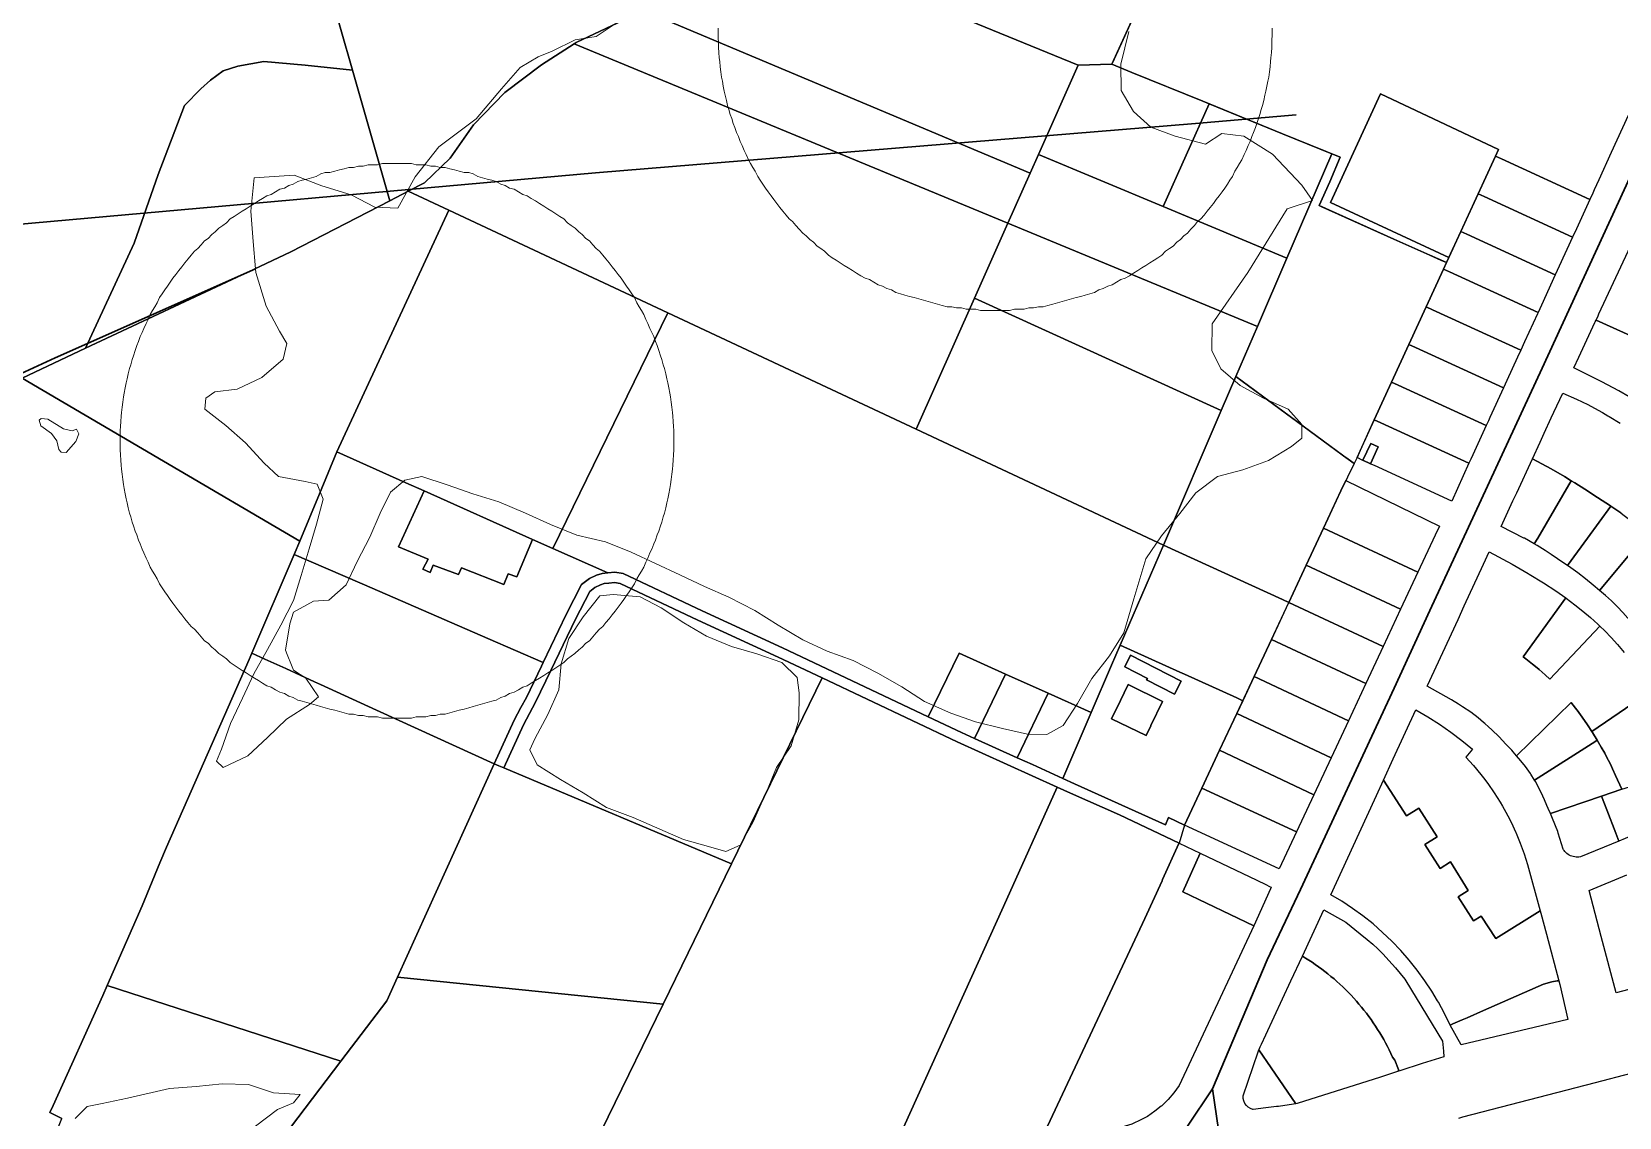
# Model space of a CAD drawing. Header units: metres. Extents: x 3 to 1027712, y 40 to 4430649.
# Drawn here: x 509908 to 510524, y 4410000 to 4410421 of the extents above; entities that cross this region are included whole.
import ezdxf

# ---------------------------------------------------------------- set-up
doc = ezdxf.new("R2010")
doc.units = ezdxf.units.M
doc.header["$MEASUREMENT"] = 0
doc.layers.add('A.ES.SDGC.CP.07003.cadastralparcel — CadastralParcel', color=1, linetype='Continuous')
for name, color, linetype, lineweight in [('Carreteras_5_km', 2, 'Continuous', 30), ('Lineas_electricas_5_km', 1, 'Continuous', 30), ('Rios_5_km', 4, 'Continuous', 30)]:
    doc.layers.add(name, color=color, linetype=linetype, lineweight=lineweight)
doc.layers.add('Habitats_5_km', color=7, linetype='Continuous', lineweight=9, true_color=0xbefad2)
doc.layers.add('Lagunas_5_km', color=7, linetype='Continuous', lineweight=9, true_color=0xbff2e1)

msp = doc.modelspace()

# ---------------------------------------------------------------- linework, layer by layer
at = {"layer": 'A.ES.SDGC.CP.07003.cadastralparcel — CadastralParcel', "color": 7, "linetype": 'Continuous', "flags": 128}
for points in [[(510527.03, 4410388.5), (510520.45, 4410374.13), (510515.58, 4410363.5), (510513.83, 4410359.67), (510513.24, 4410358.39), (510512.13, 4410355.97), (510477.91, 4410371.63), (510475.49, 4410372.74), (510476.7, 4410375.35), (510430.9, 4410396.91), (510411.53, 4410354.8), (510457.42, 4410333.39), (510457.42, 4410333.39), (510456.52, 4410331.44), (510450.1, 4410334.32), (510436.14, 4410340.57), (510407.2, 4410353.54), (510411.22, 4410362.79), (510415.34, 4410372.28), (510392.98, 4410381.39), (510361.98, 4410394.01), (510334.52, 4410405.19), (510326.74, 4410408.37), (510419.32, 4410610.59)], [(509875.85, 4410484.11), (509911.13, 4410498.79), (509931.6, 4410506.44), (509954.49, 4410516.39), (509996.09, 4410532.53), (510000.89, 4410534.64), (510000.89, 4410534.64), (510004.99, 4410509.43), (510007.22, 4410500.63), (510022.88, 4410438.8), (510023.14, 4410437.77), (510032.21, 4410406.04), (510013.89, 4410408.01), (509997.77, 4410409.46), (509987.7, 4410407.61), (509982.07, 4410405.81), (509977.17, 4410402.22), (509973.41, 4410398.86), (509967.06, 4410392.37), (509956.88, 4410365.62), (509947.46, 4410338.99), (509928.66, 4410298.22), (509904.12, 4410286.68)], [(510135.1, 4410424.36), (510118.9, 4410416.8), (510118.13, 4410416.3), (510105.51, 4410408.17), (510091.25, 4410397.38), (510079.16, 4410384.86), (510070.09, 4410371.91), (510060.15, 4410362.41), (510053.78, 4410359.12), (510046.67, 4410355.45), (510032.21, 4410406.04), (510023.14, 4410437.77)], [(510537.21, 4410298.91), (510514.54, 4410309.12), (510514.69, 4410309.45), (510514.69, 4410309.45), (510515.34, 4410310.84), (510515.66, 4410311.53), (510529.83, 4410342.02)], [(509904.12, 4410286.68), (509958.88, 4410254.52), (510011.78, 4410223.46), (510009.59, 4410218.33), (509993.21, 4410180.05), (509992.17, 4410177.62), (509960.04, 4410104.8), (509957.52, 4410098.72), (509950.61, 4410082.04), (509937.07, 4410051.17), (509935.37, 4410047.29), (509916.08, 4410004.7), (509914.84, 4410001.94), (509919.47, 4409999.63)], [(510524.11, 4410234.42), (510520.26, 4410237.04), (510520.11, 4410237.14), (510515.1, 4410240.41), (510510.17, 4410243.57), (510506.25, 4410246.06), (510504.91, 4410246.89), (510502.34, 4410248.49), (510497.13, 4410251.55), (510489.89, 4410255.43), (510492.84, 4410261.83), (510494.45, 4410265.31), (510497.18, 4410271.21), (510498.21, 4410273.44), (510498.21, 4410273.44), (510501.65, 4410280.89), (510507.01, 4410278.49), (510511.33, 4410276.38), (510515.42, 4410274.2), (510516.98, 4410273.3), (510519.17, 4410272.04), (510519.57, 4410271.81), (510523.87, 4410269.17)], [(510536.52, 4410165.75), (510512.86, 4410149.64), (510511.18, 4410152.24), (510509.22, 4410155.16), (510507.2, 4410157.92), (510507.11, 4410158.04), (510505.1, 4410160.55), (510504.84, 4410160.86), (510483.71, 4410140.26), (510482.42, 4410141.71), (510481.82, 4410142.39), (510479.6, 4410144.8), (510476.93, 4410147.54), (510474.12, 4410150.27), (510472.83, 4410151.44), (510471.44, 4410152.7), (510470.86, 4410153.18), (510468.77, 4410154.92), (510465.92, 4410157.08), (510462.77, 4410159.27), (510461.21, 4410160.23), (510458.46, 4410161.94), (510449.09, 4410167.16), (510449.22, 4410167.44), (510461.02, 4410193.09), (510461.02, 4410193.09), (510463.43, 4410198.32), (510470.86, 4410214.49), (510473.06, 4410219.27), (510481.96, 4410214.55), (510488.24, 4410210.85), (510488.58, 4410210.65), (510494.17, 4410207.23), (510498.96, 4410204.17), (510502.76, 4410201.53), (510486.28, 4410178.61), (510487.27, 4410177.88), (510489.92, 4410175.78), (510491.66, 4410174.32), (510492.45, 4410173.66), (510494.84, 4410171.59), (510496.65, 4410169.94), (510515.97, 4410190.55), (510517.96, 4410188.63), (510520.43, 4410186.09), (510522.89, 4410183.39), (510525.5, 4410180.33)], [(510524.55, 4410127.23), (510522.12, 4410132.62), (510520.96, 4410135.15), (510520.51, 4410136.12), (510519.48, 4410138.23), (510519.27, 4410138.58), (510519.14, 4410138.79), (510517.91, 4410141.21), (510516.53, 4410143.63), (510514.95, 4410146.27), (510513.13, 4410149.21), (510512.86, 4410149.64), (510536.52, 4410165.75)], [(510550.25, 4410055.71), (510522.31, 4410048.32), (510516.54, 4410070.11), (510511.82, 4410087.96), (510526.48, 4410094.07)], [(510461.26, 4409999.79), (510462.93, 4410000.23), (510514.3, 4410013.57), (510541.94, 4410020.76)]]:
    msp.add_lwpolyline(points, dxfattribs=at)
for points in [[(510333.77, 4410425.99), (510334.63, 4410425.6), (510327.65, 4410410.36), (510326.74, 4410408.37), (510313.73, 4410407.94), (510196.22, 4410456.11), (510196.03, 4410457.78), (510188.38, 4410467.43), (510182.72, 4410474.41), (510182.72, 4410481.06), (510184.18, 4410484.79), (510333.77, 4410425.99)], [(510295.11, 4410366.13), (510145.64, 4410428.88), (510160.51, 4410435.24), (510179.18, 4410443.4), (510191.04, 4410448.81), (510194.04, 4410450.8), (510196.03, 4410452.8), (510196.37, 4410454.79), (510196.22, 4410456.11), (510313.73, 4410407.94), (510298.33, 4410373.36), (510295.11, 4410366.13)], [(510286.45, 4410346.68), (510118.13, 4410416.3), (510118.9, 4410416.8), (510135.1, 4410424.36), (510145.64, 4410428.88), (510295.11, 4410366.13), (510286.45, 4410346.68)], [(510069.52, 4410351.75), (510053.78, 4410359.12), (510060.15, 4410362.41), (510070.09, 4410371.91), (510079.16, 4410384.86), (510091.25, 4410397.38), (510105.51, 4410408.17), (510118.13, 4410416.3), (510286.45, 4410346.68), (510273.51, 4410317.63), (510250.89, 4410266.83), (510154.55, 4410311.94), (510069.52, 4410351.75)], [(509928.66, 4410298.22), (509947.46, 4410338.99), (509956.88, 4410365.62), (509967.06, 4410392.37), (509973.41, 4410398.86), (509977.17, 4410402.22), (509982.07, 4410405.81), (509987.7, 4410407.61), (509997.77, 4410409.46), (510013.89, 4410408.01), (510032.21, 4410406.04), (510046.67, 4410355.45), (510008.3, 4410335.64), (509991.58, 4410327.79), (509928.66, 4410298.22)], [(510326.74, 4410408.37), (510334.52, 4410405.19), (510361.98, 4410394.01), (510364.46, 4410393), (510346.58, 4410353.22), (510298.33, 4410373.36), (510313.73, 4410407.94), (510326.74, 4410408.37)], [(510394.61, 4410333.18), (510346.58, 4410353.22), (510364.46, 4410393), (510392.98, 4410381.39), (510412.02, 4410373.63), (510394.61, 4410333.18)], [(510457.42, 4410333.39), (510411.53, 4410354.8), (510430.9, 4410396.91), (510476.7, 4410375.35), (510475.49, 4410372.74), (510457.42, 4410333.39)], [(510383.19, 4410306.65), (510286.45, 4410346.68), (510295.11, 4410366.13), (510298.33, 4410373.36), (510346.58, 4410353.22), (510394.61, 4410333.18), (510383.19, 4410306.65)], [(510454.31, 4410332.44), (510456.52, 4410331.44), (510455.36, 4410328.92), (510448.65, 4410314.3), (510441.92, 4410299.68), (510435.22, 4410285.08), (510428.52, 4410270.48), (510423.07, 4410258.58), (510421.83, 4410255.9), (510420.68, 4410253.53), (510418.34, 4410255.25), (510416.76, 4410256.41), (510374.83, 4410287.25), (510383.19, 4410306.65), (510394.61, 4410333.18), (510412.02, 4410373.63), (510415.34, 4410372.28), (510411.22, 4410362.79), (510407.2, 4410353.54), (510408.17, 4410353.11), (510436.14, 4410340.57), (510450.1, 4410334.32), (510454.31, 4410332.44)], [(510512.13, 4410355.97), (510506.91, 4410344.56), (510505.44, 4410341.35), (510471.18, 4410357.03), (510468.78, 4410358.13), (510475.49, 4410372.74), (510477.91, 4410371.63), (510512.13, 4410355.97)], [(509958.88, 4410254.52), (509904.12, 4410286.68), (509928.66, 4410298.22), (509991.58, 4410327.79), (510008.3, 4410335.64), (510046.67, 4410355.45), (510053.78, 4410359.12), (510069.52, 4410351.75), (510026.11, 4410258.05), (510019.37, 4410241.79), (510011.78, 4410223.46), (509958.88, 4410254.52)], [(510505.44, 4410341.35), (510500.25, 4410330.02), (510498.74, 4410326.73), (510464.44, 4410342.44), (510462.07, 4410343.53), (510468.78, 4410358.13), (510471.18, 4410357.03), (510505.44, 4410341.35)], [(510052.87, 4410246.1), (510026.11, 4410258.05), (510069.52, 4410351.75), (510154.55, 4410311.94), (510109.92, 4410220.63), (510102.08, 4410224.13), (510060.02, 4410242.91), (510052.87, 4410246.1)], [(510369.19, 4410274.14), (510273.51, 4410317.63), (510286.45, 4410346.68), (510383.19, 4410306.65), (510374.83, 4410287.25), (510369.19, 4410274.14)], [(510498.74, 4410326.73), (510493.34, 4410314.93), (510492.04, 4410312.11), (510457.73, 4410327.84), (510455.36, 4410328.92), (510456.52, 4410331.44), (510462.07, 4410343.53), (510464.44, 4410342.44), (510498.74, 4410326.73)], [(510492.04, 4410312.11), (510491.78, 4410311.53), (510486.82, 4410300.69), (510485.35, 4410297.49), (510451.09, 4410313.18), (510448.65, 4410314.3), (510455.36, 4410328.92), (510457.73, 4410327.84), (510492.04, 4410312.11)], [(510346.71, 4410221.95), (510250.89, 4410266.83), (510273.51, 4410317.63), (510369.19, 4410274.14), (510346.71, 4410221.95)], [(510485.35, 4410297.49), (510484.09, 4410294.73), (510480, 4410285.8), (510478.66, 4410282.87), (510444.45, 4410298.52), (510441.92, 4410299.68), (510448.65, 4410314.3), (510451.09, 4410313.18), (510485.35, 4410297.49)], [(510131.23, 4410211.12), (510109.92, 4410220.63), (510154.55, 4410311.94), (510250.89, 4410266.83), (510346.71, 4410221.95), (510330, 4410183.15), (510326.65, 4410175.37), (510318.76, 4410157.02), (510301.98, 4410164.53), (510285.45, 4410171.93), (510267.47, 4410179.97), (510255.51, 4410155.39), (510199.02, 4410182.14), (510167.85, 4410196.45), (510137.21, 4410210.94), (510133.95, 4410211.48), (510131.23, 4410211.12)], [(510537.21, 4410298.91), (510536.77, 4410298.04), (510535.1, 4410294.73), (510529.83, 4410284.28), (510527.43, 4410279.45), (510523.32, 4410281.75), (510516.78, 4410285.26), (510505.96, 4410290.65), (510507.86, 4410294.73), (510514.13, 4410308.24), (510514.26, 4410308.52), (510514.54, 4410309.12), (510537.21, 4410298.91)], [(510478.66, 4410282.87), (510473.38, 4410271.34), (510472.81, 4410270.11), (510471.96, 4410268.25), (510437.83, 4410283.88), (510435.22, 4410285.08), (510441.92, 4410299.68), (510444.45, 4410298.52), (510478.66, 4410282.87)], [(510418.34, 4410255.25), (510420.68, 4410253.53), (510415.52, 4410242.9), (510414.53, 4410240.8), (510408.79, 4410228.52), (510402.1, 4410214.18), (510395.32, 4410199.69), (510392.95, 4410200.78), (510346.71, 4410221.95), (510369.19, 4410274.14), (510374.83, 4410287.25), (510418.05, 4410255.46), (510418.34, 4410255.25)], [(510471.96, 4410268.25), (510466.77, 4410256.92), (510466.01, 4410255.25), (510465.76, 4410254.71), (510465.26, 4410253.63), (510431.12, 4410269.29), (510428.52, 4410270.48), (510435.22, 4410285.08), (510437.83, 4410283.88), (510471.96, 4410268.25)], [(510465.26, 4410253.63), (510458.54, 4410238.98), (510428.56, 4410252.72), (510427.61, 4410253.15), (510427.12, 4410253.38), (510424.09, 4410254.77), (510421.83, 4410255.9), (510428.52, 4410270.48), (510431.12, 4410269.29), (510465.26, 4410253.63)], [(510035.05, 4410207.26), (510009.59, 4410218.33), (510011.78, 4410223.46), (510019.37, 4410241.79), (510026.11, 4410258.05), (510052.87, 4410246.1), (510060.02, 4410242.91), (510050.11, 4410221.3), (510061.57, 4410216.47), (510059.42, 4410212.54), (510062.28, 4410211.28), (510063.54, 4410214.15), (510073.38, 4410210.57), (510074.45, 4410213.07), (510090.92, 4410206.63), (510092.53, 4410210.75), (510095.93, 4410209.67), (510102.08, 4410224.13), (510109.92, 4410220.63), (510131.23, 4410211.12), (510129.05, 4410210.94), (510126.88, 4410210.22), (510124.16, 4410208.95), (510121.08, 4410206.59), (510115.08, 4410194.95), (510106.12, 4410176.36), (510084.66, 4410185.7), (510036.88, 4410206.47), (510035.05, 4410207.26)], [(510427.06, 4410253.49), (510430.07, 4410260.04), (510427.24, 4410261.34), (510424.1, 4410254.85), (510427.06, 4410253.49)], [(510427.06, 4410253.49), (510424.1, 4410254.85), (510427.24, 4410261.34), (510430.07, 4410260.04), (510427.06, 4410253.49)], [(510489.89, 4410255.43), (510497.13, 4410251.55), (510502.34, 4410248.49), (510504.91, 4410246.89), (510491.9, 4410224.67), (510490.57, 4410222.38), (510486.75, 4410224.55), (510486.53, 4410224.67), (510477.72, 4410229.1), (510482.31, 4410239.02), (510483.76, 4410242.17), (510489.89, 4410255.43)], [(510415.52, 4410242.9), (510417.52, 4410247.02), (510453.78, 4410229.26), (510452.15, 4410225.77), (510445.43, 4410211.41), (510408.79, 4410228.52), (510415.52, 4410242.9)], [(510504.91, 4410246.89), (510506.25, 4410246.06), (510510.17, 4410243.57), (510515.1, 4410240.41), (510520.11, 4410237.14), (510520.26, 4410237.04), (510511.26, 4410224.67), (510503.5, 4410213.99), (510502.11, 4410214.95), (510499.58, 4410216.62), (510497.17, 4410218.22), (510494.81, 4410219.79), (510491.73, 4410221.73), (510490.57, 4410222.38), (510491.9, 4410224.67), (510504.91, 4410246.89)], [(510102.08, 4410224.13), (510095.93, 4410209.67), (510092.53, 4410210.75), (510090.92, 4410206.63), (510074.45, 4410213.07), (510073.38, 4410210.57), (510063.54, 4410214.15), (510062.28, 4410211.28), (510059.42, 4410212.54), (510061.57, 4410216.47), (510050.11, 4410221.3), (510060.02, 4410242.91), (510102.08, 4410224.13)], [(510520.26, 4410237.04), (510524.11, 4410234.42), (510524.97, 4410233.79), (510527.06, 4410232.25), (510527.22, 4410232.13), (510528.81, 4410230.88), (510529.83, 4410230.09), (510532.25, 4410228.11), (510534.25, 4410226.42), (510532.8, 4410224.67), (510515.93, 4410204.35), (510513.4, 4410206.43), (510510.48, 4410208.78), (510507.48, 4410211.13), (510504.71, 4410213.15), (510503.5, 4410213.99), (510511.26, 4410224.67), (510520.26, 4410237.04)], [(510438.72, 4410197.04), (510402.1, 4410214.18), (510408.79, 4410228.52), (510445.43, 4410211.41), (510438.72, 4410197.04)], [(510547.27, 4410214.17), (510547.51, 4410213.93), (510548.29, 4410213.15), (510528.05, 4410192.31), (510527.21, 4410193.27), (510526.91, 4410193.6), (510524.96, 4410195.76), (510522.83, 4410198.02), (510520.56, 4410200.26), (510518.24, 4410202.37), (510515.93, 4410204.35), (510532.8, 4410224.67), (510534.25, 4410226.42), (510534.71, 4410226.04), (510536.27, 4410224.67), (510537.29, 4410223.77), (510539.98, 4410221.27), (510542.67, 4410218.69), (510545.2, 4410216.21), (510547.27, 4410214.17)], [(510392.95, 4410200.78), (510395.32, 4410199.69), (510395.12, 4410199.28), (510388.6, 4410185.31), (510381.89, 4410170.96), (510377.51, 4410161.59), (510375.18, 4410162.64), (510354.94, 4410171.83), (510353.13, 4410172.65), (510330, 4410183.15), (510346.71, 4410221.95), (510392.95, 4410200.78)], [(510036.88, 4410206.47), (510084.66, 4410185.7), (510106.12, 4410176.36), (510105.48, 4410175.03), (510099.67, 4410162.89), (510097.51, 4410158.89), (510094.89, 4410154.04), (510087.16, 4410137.06), (510041.54, 4410157.93), (510019.74, 4410167.91), (510017.49, 4410168.94), (510006.34, 4410174.04), (509998.26, 4410177.73), (509993.21, 4410180.05), (510009.59, 4410218.33), (510035.05, 4410207.26), (510036.88, 4410206.47)], [(510431.96, 4410182.58), (510395.32, 4410199.69), (510402.1, 4410214.18), (510438.72, 4410197.04), (510431.96, 4410182.58)], [(510347.57, 4410113.47), (510348.75, 4410116.24), (510354.96, 4410113.31), (510352.83, 4410106.37), (510329.74, 4410117.37), (510310.64, 4410125.71), (510305.56, 4410128.02), (510266.74, 4410145.65), (510214.41, 4410170.43), (510197.33, 4410178.52), (510166.16, 4410192.82), (510136, 4410207.09), (510133.88, 4410207.44), (510131.66, 4410207.14), (510129.86, 4410206.99), (510128.36, 4410206.49), (510126.24, 4410205.51), (510124.22, 4410203.96), (510118.66, 4410193.17), (510109.08, 4410173.3), (510103.24, 4410161.08), (510098.47, 4410152.26), (510090.85, 4410135.5), (510089.01, 4410136.28), (510087.16, 4410137.06), (510094.89, 4410154.04), (510097.51, 4410158.89), (510099.67, 4410162.89), (510105.48, 4410175.03), (510106.12, 4410176.36), (510115.08, 4410194.95), (510121.08, 4410206.59), (510124.16, 4410208.95), (510126.88, 4410210.22), (510129.05, 4410210.94), (510131.23, 4410211.12), (510133.95, 4410211.48), (510137.21, 4410210.94), (510167.85, 4410196.45), (510199.02, 4410182.14), (510255.51, 4410155.39), (510268.42, 4410149.28), (510273.48, 4410146.98), (510290.04, 4410139.45), (510295.9, 4410136.79), (510304.32, 4410132.97), (510307.73, 4410131.42), (510312.29, 4410129.35), (510347.57, 4410113.47)], [(510179.21, 4410098.31), (510090.85, 4410135.5), (510098.47, 4410152.26), (510103.24, 4410161.08), (510109.08, 4410173.3), (510118.66, 4410193.17), (510124.22, 4410203.96), (510126.24, 4410205.51), (510128.36, 4410206.49), (510129.86, 4410206.99), (510131.66, 4410207.14), (510133.88, 4410207.44), (510136, 4410207.09), (510166.16, 4410192.82), (510197.33, 4410178.52), (510214.41, 4410170.43), (510179.21, 4410098.31)], [(510502.76, 4410201.53), (510502.94, 4410201.4), (510506.36, 4410198.82), (510509.48, 4410196.33), (510512.43, 4410193.81), (510515.28, 4410191.22), (510515.97, 4410190.55), (510496.65, 4410169.94), (510494.84, 4410171.59), (510492.45, 4410173.66), (510491.66, 4410174.32), (510489.92, 4410175.78), (510487.27, 4410177.88), (510486.28, 4410178.61), (510502.76, 4410201.53)], [(510425.24, 4410168.21), (510388.6, 4410185.31), (510395.32, 4410199.69), (510431.96, 4410182.58), (510425.24, 4410168.21)], [(510354.94, 4410171.83), (510375.18, 4410162.64), (510377.51, 4410161.59), (510375.18, 4410156.58), (510372.91, 4410151.72), (510368.54, 4410142.38), (510361.62, 4410127.73), (510354.96, 4410113.31), (510348.75, 4410116.24), (510347.57, 4410113.47), (510312.29, 4410129.35), (510307.73, 4410131.42), (510317.2, 4410153.42), (510318.76, 4410157.02), (510326.65, 4410175.37), (510330, 4410183.15), (510353.13, 4410172.65), (510354.94, 4410171.83)], [(510418.53, 4410153.83), (510381.89, 4410170.96), (510388.6, 4410185.31), (510425.24, 4410168.21), (510418.53, 4410153.83)], [(510027.7, 4410021.85), (509937.07, 4410051.17), (509950.61, 4410082.04), (509957.52, 4410098.72), (509960.04, 4410104.8), (509992.17, 4410177.62), (509993.21, 4410180.05), (509998.26, 4410177.73), (510006.34, 4410174.04), (510017.49, 4410168.94), (510019.74, 4410167.91), (510041.54, 4410157.93), (510087.16, 4410137.06), (510049.63, 4410054.36), (510045.51, 4410045.28), (510027.7, 4410021.85)], [(510268.42, 4410149.28), (510255.51, 4410155.39), (510267.47, 4410179.97), (510285.45, 4410171.93), (510273.48, 4410146.98), (510268.42, 4410149.28)], [(510334.03, 4410179.2), (510353.65, 4410169.21), (510351.05, 4410164.1), (510340.22, 4410169.62), (510340.51, 4410170.18), (510331.72, 4410174.66), (510334.03, 4410179.2)], [(510334.03, 4410179.2), (510331.72, 4410174.66), (510340.51, 4410170.18), (510340.22, 4410169.62), (510351.05, 4410164.1), (510353.65, 4410169.21), (510334.03, 4410179.2)], [(510290.04, 4410139.45), (510273.48, 4410146.98), (510285.45, 4410171.93), (510301.98, 4410164.53), (510290.04, 4410139.45)], [(510411.81, 4410139.46), (510375.18, 4410156.58), (510381.89, 4410170.96), (510418.53, 4410153.83), (510411.81, 4410139.46)], [(510108.99, 4409954.46), (510110.03, 4409956.59), (510152.68, 4410043.97), (510179.21, 4410098.31), (510214.41, 4410170.43), (510266.74, 4410145.65), (510305.56, 4410128.02), (510284.68, 4410081.82), (510238.55, 4409979.79), (510237.99, 4409978.54), (510108.99, 4409954.46)], [(510295.9, 4410136.79), (510290.04, 4410139.45), (510301.98, 4410164.53), (510318.76, 4410157.02), (510317.2, 4410153.42), (510307.73, 4410131.42), (510304.32, 4410132.97), (510295.9, 4410136.79)], [(510328.43, 4410158.32), (510328.48, 4410158.43), (510333.02, 4410167.82), (510346.4, 4410161.33), (510341.86, 4410151.95), (510341.81, 4410151.85), (510339.99, 4410148.08), (510326.61, 4410154.55), (510328.43, 4410158.32)], [(510328.43, 4410158.32), (510326.61, 4410154.55), (510339.99, 4410148.08), (510341.81, 4410151.85), (510341.86, 4410151.95), (510346.4, 4410161.33), (510333.02, 4410167.82), (510328.48, 4410158.43), (510328.43, 4410158.32)], [(510507.11, 4410158.04), (510507.2, 4410157.92), (510509.22, 4410155.16), (510511.18, 4410152.24), (510512.86, 4410149.64), (510513.13, 4410149.21), (510514.95, 4410146.27), (510514.47, 4410145.96), (510490.72, 4410130.8), (510489.27, 4410133.13), (510489.11, 4410133.38), (510487.19, 4410136.04), (510485.43, 4410138.24), (510483.71, 4410140.26), (510504.84, 4410160.86), (510505.1, 4410160.55), (510507.11, 4410158.04)], [(510405.09, 4410125.1), (510368.54, 4410142.38), (510375.18, 4410156.58), (510411.81, 4410139.46), (510405.09, 4410125.1)], [(510492.86, 4410080.13), (510475.64, 4410069.45), (510470.02, 4410078.11), (510467, 4410076.27), (510461.02, 4410085.59), (510464.97, 4410088.05), (510458.05, 4410099.09), (510454.03, 4410096.53), (510448.07, 4410105.8), (510452.92, 4410108.75), (510445.82, 4410119.86), (510441.05, 4410116.91), (510432.12, 4410130.8), (510435.91, 4410139.05), (510444.64, 4410158.04), (510449.29, 4410155.38), (510453.82, 4410152.51), (510458.23, 4410149.45), (510462.49, 4410146.2), (510466.61, 4410142.76), (510464.06, 4410139.67), (510467.03, 4410136.41), (510469.85, 4410133.03), (510470.86, 4410131.71), (510472.52, 4410129.53), (510475.04, 4410125.91), (510477.4, 4410122.19), (510478.25, 4410120.7), (510479.59, 4410118.37), (510480.32, 4410116.96), (510481.61, 4410114.46), (510483.46, 4410110.46), (510483.56, 4410110.21), (510485.13, 4410106.38), (510486.63, 4410102.24), (510487.94, 4410098.04), (510492.86, 4410080.13)], [(510514.95, 4410146.27), (510516.53, 4410143.63), (510517.91, 4410141.21), (510519.14, 4410138.79), (510519.27, 4410138.58), (510519.48, 4410138.23), (510520.51, 4410136.12), (510520.96, 4410135.15), (510522.12, 4410132.62), (510524.55, 4410127.23), (510516.66, 4410124.56), (510496.85, 4410117.85), (510496.02, 4410119.8), (510495.49, 4410121.01), (510494.54, 4410123.16), (510493.91, 4410124.53), (510492.9, 4410126.71), (510491.07, 4410130.24), (510490.72, 4410130.8), (510514.47, 4410145.96), (510514.95, 4410146.27)], [(510398.32, 4410110.76), (510361.62, 4410127.73), (510368.54, 4410142.38), (510405.09, 4410125.1), (510398.32, 4410110.76)], [(510152.68, 4410043.97), (510049.63, 4410054.36), (510087.16, 4410137.06), (510089.01, 4410136.28), (510090.85, 4410135.5), (510179.21, 4410098.31), (510152.68, 4410043.97)], [(510352.83, 4410106.37), (510352.73, 4410106.16), (510346.4, 4410092.24), (510346.19, 4410091.78), (510339.55, 4410077.19), (510298.96, 4409990.58), (510298.65, 4409989.93), (510296.92, 4409989.6), (510280.35, 4409986.45), (510237.99, 4409978.54), (510238.55, 4409979.79), (510284.68, 4410081.82), (510305.56, 4410128.02), (510310.64, 4410125.71), (510329.74, 4410117.37), (510352.83, 4410106.37)], [(510398.32, 4410110.76), (510391.65, 4410096.35), (510354.96, 4410113.31), (510361.62, 4410127.73), (510398.32, 4410110.76)], [(510457.9, 4410035.78), (510455.75, 4410040.27), (510453.39, 4410044.65), (510453.05, 4410045.23), (510450.84, 4410048.92), (510448.16, 4410052.98), (510445.18, 4410057.1), (510442.08, 4410060.99), (510438.81, 4410064.74), (510435.37, 4410068.33), (510431.77, 4410071.77), (510428.03, 4410075.04), (510424.14, 4410078.14), (510420.11, 4410081.07), (510415.96, 4410083.81), (510411.69, 4410086.36), (510422.65, 4410110.21), (510429.36, 4410124.8), (510432.12, 4410130.8), (510441.05, 4410116.91), (510445.82, 4410119.86), (510452.92, 4410108.75), (510448.07, 4410105.8), (510454.03, 4410096.53), (510458.05, 4410099.09), (510464.97, 4410088.05), (510461.02, 4410085.59), (510467, 4410076.27), (510470.02, 4410078.11), (510475.64, 4410069.45), (510492.86, 4410080.13), (510493.11, 4410079.22), (510495.36, 4410071.04), (510500.05, 4410052.98), (510499.52, 4410052.98), (510497.43, 4410052.56), (510494.12, 4410051.67), (510470.86, 4410041.43), (510464.52, 4410038.64), (510462.62, 4410037.8), (510458.97, 4410036.24), (510457.9, 4410035.78)], [(510534.44, 4410111.69), (510531.55, 4410110.51), (510530.81, 4410110.21), (510523.42, 4410107.19), (510522.25, 4410110.21), (510518.73, 4410119.24), (510516.66, 4410124.56), (510524.55, 4410127.23), (510527.55, 4410128.24), (510528.67, 4410128.62), (510529.31, 4410126.73), (510534.44, 4410111.69)], [(510516.66, 4410124.56), (510518.73, 4410119.24), (510522.25, 4410110.21), (510523.42, 4410107.19), (510508.45, 4410101.07), (510507.9, 4410100.98), (510507.35, 4410100.95), (510506.8, 4410100.96), (510506.25, 4410101.02), (510505.71, 4410101.12), (510505.18, 4410101.28), (510504.67, 4410101.48), (510504.17, 4410101.72), (510503.7, 4410102.01), (510503.26, 4410102.34), (510502.84, 4410102.71), (510502.47, 4410103.11), (510502.12, 4410103.54), (510501.94, 4410103.82), (510501.82, 4410104), (510499.9, 4410110.21), (510499.69, 4410110.9), (510497.65, 4410115.98), (510496.85, 4410117.85), (510516.66, 4410124.56)], [(510338.26, 4409999.19), (510334.45, 4409997.4), (510329.33, 4409995.83), (510298.65, 4409989.93), (510298.96, 4409990.58), (510339.55, 4410077.19), (510346.19, 4410091.78), (510346.4, 4410092.24), (510352.73, 4410106.16), (510352.83, 4410106.37), (510361.04, 4410102.44), (510354.24, 4410087.51), (510381.75, 4410074.34), (510352.85, 4410012.4), (510350.82, 4410009.6), (510348.56, 4410006.98), (510346.07, 4410004.57), (510345.88, 4410004.41), (510343.38, 4410002.39), (510340.59, 4410000.32), (510338.26, 4409999.19)], [(510381.75, 4410074.34), (510354.24, 4410087.51), (510361.04, 4410102.44), (510382.93, 4410091.95), (510386.4, 4410090.29), (510387.91, 4410089.57), (510388.55, 4410089.26), (510388.27, 4410088.65), (510381.75, 4410074.34)], [(510436.48, 4410022.26), (510435.62, 4410023.42), (510434.98, 4410024.8), (510434.32, 4410026.18), (510433.63, 4410027.54), (510432.91, 4410028.89), (510432.18, 4410030.23), (510431.41, 4410031.55), (510430.63, 4410032.86), (510429.83, 4410034.16), (510429, 4410035.44), (510428.15, 4410036.71), (510427.27, 4410037.96), (510426.38, 4410039.2), (510425.46, 4410040.42), (510424.52, 4410041.63), (510423.57, 4410042.82), (510422.59, 4410043.99), (510421.59, 4410045.15), (510420.57, 4410046.28), (510419.53, 4410047.4), (510418.47, 4410048.5), (510417.4, 4410049.59), (510416.3, 4410050.65), (510415.18, 4410051.69), (510414.05, 4410052.72), (510412.9, 4410053.72), (510411.73, 4410054.71), (510410.55, 4410055.67), (510409.35, 4410056.61), (510408.13, 4410057.54), (510406.9, 4410058.44), (510405.65, 4410059.31), (510404.39, 4410060.17), (510403.11, 4410061.01), (510401.81, 4410061.82), (510400.64, 4410062.55), (510408.99, 4410080.47), (510417.45, 4410075.68), (510423.01, 4410071.19), (510425.72, 4410068.97), (510427.96, 4410067.13), (510429.95, 4410065.35), (510431.99, 4410063.26), (510434.17, 4410060.87), (510436.71, 4410058.03), (510440.35, 4410053.62), (510440.74, 4410052.98), (510455.04, 4410029.58), (510455.35, 4410025.65), (510455.52, 4410023.45), (510447.15, 4410020.92), (510438.44, 4410018.11), (510437.89, 4410017.92), (510437.95, 4410018.66), (510436.48, 4410022.26)], [(510398.05, 4410005.31), (510383.77, 4410026.17), (510383.98, 4410026.8), (510384.28, 4410027.44), (510384.47, 4410027.86), (510384.76, 4410028.47), (510386.4, 4410031.99), (510396.18, 4410052.98), (510400.64, 4410062.55), (510401.81, 4410061.82), (510403.11, 4410061.01), (510404.39, 4410060.17), (510405.65, 4410059.31), (510406.9, 4410058.44), (510408.13, 4410057.54), (510409.35, 4410056.61), (510410.55, 4410055.67), (510411.73, 4410054.71), (510412.9, 4410053.72), (510414.05, 4410052.72), (510415.18, 4410051.69), (510416.3, 4410050.65), (510417.4, 4410049.59), (510418.47, 4410048.5), (510419.53, 4410047.4), (510420.57, 4410046.28), (510421.59, 4410045.15), (510422.59, 4410043.99), (510423.57, 4410042.82), (510424.52, 4410041.63), (510425.46, 4410040.42), (510426.38, 4410039.2), (510427.27, 4410037.96), (510428.15, 4410036.71), (510429, 4410035.44), (510429.83, 4410034.16), (510430.63, 4410032.86), (510431.41, 4410031.55), (510432.18, 4410030.23), (510432.91, 4410028.89), (510433.63, 4410027.54), (510434.32, 4410026.18), (510434.98, 4410024.8), (510435.62, 4410023.42), (510436.48, 4410022.26), (510437.95, 4410018.66), (510437.89, 4410017.92), (510430.94, 4410015.56), (510398.62, 4410005.4), (510398.05, 4410005.31)], [(509954.55, 4409925.63), (509956.01, 4409927.54), (510027.7, 4410021.85), (510045.51, 4410045.28), (510049.63, 4410054.36), (510152.68, 4410043.97), (510110.03, 4409956.59), (510108.99, 4409954.46), (509954.55, 4409925.63)], [(509884.35, 4409912.6), (509884.98, 4409914.16), (509919.47, 4409999.63), (509914.84, 4410001.94), (509916.08, 4410004.7), (509935.37, 4410047.29), (509937.07, 4410051.17), (510027.7, 4410021.85), (509956.01, 4409927.54), (509954.55, 4409925.63), (509905.97, 4409916.61), (509884.35, 4409912.6)], [(510500.43, 4410051.51), (510503.64, 4410037.96), (510462.19, 4410028.15), (510457.9, 4410035.78), (510458.97, 4410036.24), (510462.62, 4410037.8), (510464.52, 4410038.64), (510470.86, 4410041.43), (510494.12, 4410051.67), (510497.43, 4410052.56), (510499.52, 4410052.98), (510500.05, 4410052.98), (510500.43, 4410051.51)], [(510383.54, 4410025.51), (510383.77, 4410026.17), (510398.05, 4410005.31), (510397.25, 4410005.19), (510391.37, 4410004.28), (510390.57, 4410004.21), (510386.4, 4410003.68), (510381.6, 4410003.06), (510381.45, 4410003.09), (510380.51, 4410003.44), (510379.65, 4410003.97), (510378.92, 4410004.66), (510378.34, 4410005.47), (510377.93, 4410006.39), (510377.72, 4410007.37), (510377.7, 4410008.37), (510383.54, 4410025.51)]]:
    msp.add_lwpolyline(points, close=True, dxfattribs=at)
at = {"layer": 'Carreteras_5_km'}
for p, q in [((510530.64, 4410370.93, 0.7), (510493.64, 4410290.51, 0.95)), ((510493.64, 4410290.51, 0.95), (510465.05, 4410228.93, 1.28)), ((510465.05, 4410228.93, 1.28), (510450.1, 4410196.54, 1.42)), ((510450.1, 4410196.54, 1.42), (510436.3, 4410166.4, 1.58)), ((510436.3, 4410166.4, 1.58), (510399.89, 4410088.33, 1.69)), ((510399.89, 4410088.33, 1.69), (510387.04, 4410061.16, 1.51)), ((510387.04, 4410061.16, 1.51), (510365.77, 4410011.04, 1.14)), ((510365.77, 4410011.04, 1.14), (510356.06, 4409996.69, 1.03)), ((510368.16, 4409995.24, 1.01), (510365.77, 4410011.04, 1.14))]:
    msp.add_line(p, q, dxfattribs=at)
at = {"layer": 'Habitats_5_km'}
msp.add_lwpolyline([(510388.87, 4410422.36), (510388.87, 4410420.36), (510388.81, 4410416.86), (510388.74, 4410414.86), (510388.62, 4410412.86), (510388.46, 4410410.86), (510388.31, 4410409.36), (510388.09, 4410407.36), (510387.84, 4410405.36), (510387.56, 4410403.36), (510387.24, 4410401.86), (510386.9, 4410399.86), (510386.52, 4410397.86), (510386.12, 4410396.36), (510385.68, 4410394.36), (510385.21, 4410392.36), (510384.71, 4410390.86), (510384.18, 4410388.86), (510383.62, 4410387.36), (510383.02, 4410385.36), (510382.4, 4410383.86), (510381.74, 4410381.86), (510381.06, 4410380.36), (510380.34, 4410378.36), (510379.59, 4410376.86), (510378.81, 4410374.86), (510378.02, 4410373.36), (510377.18, 4410371.36), (510376.31, 4410369.86), (510375.4, 4410368.36), (510374.49, 4410366.86), (510373.52, 4410364.86), (510372.56, 4410363.36), (510371.56, 4410361.86), (510370.52, 4410360.36), (510369.46, 4410358.86), (510368.37, 4410357.36), (510367.24, 4410355.86), (510366.12, 4410354.36), (510364.93, 4410352.86), (510363.74, 4410351.36), (510362.52, 4410349.86), (510361.27, 4410348.36), (510360.02, 4410347.36), (510358.74, 4410345.86), (510357.43, 4410344.36), (510356.09, 4410342.86), (510354.71, 4410341.86), (510353.34, 4410340.36), (510351.93, 4410339.36), (510350.49, 4410337.86), (510349.06, 4410336.86), (510347.59, 4410335.86), (510346.12, 4410334.36), (510344.59, 4410333.36), (510343.09, 4410332.36), (510341.52, 4410331.36), (510339.96, 4410330.36), (510338.4, 4410329.36), (510336.77, 4410328.36), (510335.18, 4410327.36), (510333.52, 4410326.36), (510331.9, 4410325.36), (510330.24, 4410324.86), (510328.56, 4410323.86), (510326.87, 4410322.86), (510325.15, 4410322.36), (510323.43, 4410321.36), (510321.71, 4410320.86), (510319.96, 4410319.86), (510318.21, 4410319.36), (510316.43, 4410318.86), (510314.65, 4410318.36), (510312.87, 4410317.86), (510311.05, 4410317.36), (510309.27, 4410316.86), (510307.46, 4410316.36), (510305.62, 4410315.86), (510303.8, 4410315.36), (510301.96, 4410314.86), (510300.12, 4410314.36), (510298.27, 4410314.36), (510296.4, 4410313.86), (510294.55, 4410313.86), (510292.68, 4410313.36), (510290.84, 4410313.36), (510288.96, 4410313.36), (510287.09, 4410312.86), (510285.21, 4410312.86), (510283.34, 4410312.86), (510281.46, 4410312.86), (510279.59, 4410312.86), (510277.71, 4410312.86), (510275.84, 4410312.86), (510273.96, 4410313.36), (510272.09, 4410313.36), (510270.24, 4410313.36), (510268.37, 4410313.86), (510266.52, 4410313.86), (510264.65, 4410314.36), (510262.8, 4410314.36), (510260.96, 4410314.86), (510259.12, 4410315.36), (510257.3, 4410315.86), (510255.46, 4410316.36), (510253.65, 4410316.86), (510251.84, 4410317.36), (510250.05, 4410317.86), (510248.27, 4410318.36), (510246.49, 4410318.86), (510244.71, 4410319.36), (510242.96, 4410319.86), (510241.21, 4410320.86), (510239.49, 4410321.36), (510237.77, 4410322.36), (510236.05, 4410322.86), (510234.37, 4410323.86), (510232.68, 4410324.86), (510231.02, 4410325.36), (510229.37, 4410326.36), (510227.74, 4410327.36), (510226.15, 4410328.36), (510224.52, 4410329.36), (510222.96, 4410330.36), (510221.4, 4410331.36), (510219.84, 4410332.36), (510218.3, 4410333.36), (510216.8, 4410334.36), (510215.34, 4410335.86), (510213.87, 4410336.86), (510212.4, 4410337.86), (510210.99, 4410339.36), (510209.59, 4410340.36), (510208.21, 4410341.86), (510206.84, 4410342.86), (510205.49, 4410344.36), (510204.18, 4410345.86), (510202.9, 4410347.36), (510201.62, 4410348.36), (510200.4, 4410349.86), (510199.18, 4410351.36), (510197.99, 4410352.86), (510196.8, 4410354.36), (510195.68, 4410355.86), (510194.55, 4410357.36), (510193.46, 4410358.86), (510192.4, 4410360.36), (510191.37, 4410361.86), (510190.37, 4410363.36), (510189.4, 4410364.86), (510188.43, 4410366.86), (510187.52, 4410368.36), (510186.62, 4410369.86), (510185.74, 4410371.36), (510184.9, 4410373.36), (510184.12, 4410374.86), (510183.34, 4410376.86), (510182.59, 4410378.36), (510181.87, 4410380.36), (510181.18, 4410381.86), (510180.52, 4410383.86), (510179.9, 4410385.36), (510179.3, 4410387.36), (510178.74, 4410388.86), (510178.21, 4410390.86), (510177.71, 4410392.36), (510177.24, 4410394.36), (510176.8, 4410396.36), (510176.4, 4410397.86), (510176.02, 4410399.86), (510175.68, 4410401.86), (510175.37, 4410403.36), (510175.09, 4410405.36), (510174.84, 4410407.36), (510174.62, 4410409.36), (510174.46, 4410410.86), (510174.3, 4410412.86), (510174.18, 4410414.86), (510174.12, 4410416.86), (510174.05, 4410418.36), (510174.05, 4410420.36), (510174.05, 4410422.36)], dxfattribs=at)
msp.add_lwpolyline([(510051.33, 4410154.86), (510049.46, 4410154.86), (510047.58, 4410154.86), (510045.71, 4410154.86), (510043.83, 4410154.86), (510041.96, 4410155.36), (510040.08, 4410155.36), (510038.24, 4410155.36), (510036.36, 4410155.86), (510034.52, 4410155.86), (510032.65, 4410156.36), (510030.8, 4410156.36), (510028.96, 4410156.86), (510027.11, 4410157.36), (510025.3, 4410157.86), (510023.46, 4410158.36), (510021.64, 4410158.86), (510019.83, 4410159.36), (510018.05, 4410159.86), (510016.27, 4410160.36), (510014.49, 4410160.86), (510012.71, 4410161.36), (510010.96, 4410161.86), (510009.21, 4410162.86), (510007.49, 4410163.36), (510005.77, 4410164.36), (510004.05, 4410164.86), (510002.36, 4410165.86), (510000.68, 4410166.86), (509999.02, 4410167.36), (509997.36, 4410168.36), (509995.74, 4410169.36), (509994.14, 4410170.36), (509992.52, 4410171.36), (509990.96, 4410172.36), (509989.39, 4410173.36), (509987.83, 4410174.36), (509986.3, 4410175.36), (509984.8, 4410176.36), (509983.33, 4410177.86), (509981.86, 4410178.86), (509980.39, 4410179.86), (509978.99, 4410181.36), (509977.58, 4410182.36), (509976.21, 4410183.86), (509974.83, 4410184.86), (509973.49, 4410186.36), (509972.18, 4410187.86), (509970.89, 4410189.36), (509969.61, 4410190.36), (509968.39, 4410191.86), (509967.18, 4410193.36), (509965.99, 4410194.86), (509964.8, 4410196.36), (509963.68, 4410197.86), (509962.55, 4410199.36), (509961.46, 4410200.86), (509960.39, 4410202.36), (509959.36, 4410203.86), (509958.36, 4410205.36), (509957.39, 4410206.86), (509956.43, 4410208.86), (509955.52, 4410210.36), (509954.61, 4410211.86), (509953.74, 4410213.36), (509952.89, 4410215.36), (509952.11, 4410216.86), (509951.33, 4410218.86), (509950.58, 4410220.36), (509949.86, 4410222.36), (509949.18, 4410223.86), (509948.52, 4410225.86), (509947.89, 4410227.36), (509947.3, 4410229.36), (509946.74, 4410230.86), (509946.21, 4410232.86), (509945.71, 4410234.36), (509945.24, 4410236.36), (509944.8, 4410238.36), (509944.39, 4410239.86), (509944.02, 4410241.86), (509943.68, 4410243.86), (509943.36, 4410245.36), (509943.08, 4410247.36), (509942.83, 4410249.36), (509942.61, 4410251.36), (509942.46, 4410252.86), (509942.3, 4410254.86), (509942.18, 4410256.86), (509942.11, 4410258.86), (509942.05, 4410260.36), (509942.05, 4410262.36), (509942.05, 4410264.36), (509942.11, 4410266.36), (509942.18, 4410267.86), (509942.3, 4410269.86), (509942.46, 4410271.86), (509942.61, 4410273.36), (509942.83, 4410275.36), (509943.08, 4410277.36), (509943.36, 4410279.36), (509943.68, 4410280.86), (509944.02, 4410282.86), (509944.39, 4410284.86), (509944.8, 4410286.36), (509945.24, 4410288.36), (509945.71, 4410290.36), (509946.21, 4410291.86), (509946.74, 4410293.86), (509947.3, 4410295.36), (509947.89, 4410297.36), (509948.52, 4410299.36), (509949.18, 4410300.86), (509949.86, 4410302.86), (509950.58, 4410304.36), (509951.33, 4410305.86), (509952.11, 4410307.86), (509952.89, 4410309.36), (509953.74, 4410311.36), (509954.61, 4410312.86), (509955.52, 4410314.36), (509956.43, 4410315.86), (509957.4, 4410317.86), (509958.36, 4410319.36), (509959.36, 4410320.86), (509960.4, 4410322.36), (509961.46, 4410323.86), (509962.55, 4410325.36), (509963.68, 4410326.86), (509964.8, 4410328.36), (509965.99, 4410329.86), (509967.18, 4410331.36), (509968.4, 4410332.86), (509969.61, 4410334.36), (509970.9, 4410335.86), (509972.18, 4410336.86), (509973.49, 4410338.36), (509974.83, 4410339.86), (509976.21, 4410340.86), (509977.58, 4410342.36), (509978.99, 4410343.36), (509980.4, 4410344.86), (509981.86, 4410345.86), (509983.33, 4410346.86), (509984.8, 4410348.36), (509986.33, 4410349.36), (509987.83, 4410350.36), (509989.4, 4410351.36), (509990.96, 4410352.36), (509992.52, 4410353.36), (509994.15, 4410354.36), (509995.74, 4410355.36), (509997.36, 4410356.36), (509999.02, 4410357.36), (510000.68, 4410357.86), (510002.36, 4410358.86), (510004.05, 4410359.86), (510005.77, 4410360.36), (510007.49, 4410361.36), (510009.21, 4410361.86), (510010.96, 4410362.86), (510012.71, 4410363.36), (510014.49, 4410363.86), (510016.27, 4410364.36), (510018.05, 4410364.86), (510019.86, 4410365.86), (510021.65, 4410366.36), (510023.46, 4410366.36), (510025.3, 4410366.86), (510027.11, 4410367.36), (510028.96, 4410367.86), (510030.8, 4410368.36), (510032.65, 4410368.36), (510034.52, 4410368.86), (510036.36, 4410368.86), (510038.24, 4410369.36), (510040.08, 4410369.36), (510041.96, 4410369.36), (510043.83, 4410369.86), (510045.71, 4410369.86), (510047.58, 4410369.86), (510049.46, 4410369.86), (510051.33, 4410369.86), (510053.21, 4410369.86), (510055.08, 4410369.86), (510056.96, 4410369.36), (510058.83, 4410369.36), (510060.68, 4410369.36), (510062.55, 4410368.86), (510064.4, 4410368.86), (510066.27, 4410368.36), (510068.12, 4410368.36), (510069.96, 4410367.86), (510071.8, 4410367.36), (510073.62, 4410366.86), (510075.46, 4410366.36), (510077.27, 4410366.36), (510079.05, 4410365.86), (510080.87, 4410364.86), (510082.65, 4410364.36), (510084.43, 4410363.86), (510086.21, 4410363.36), (510087.96, 4410362.86), (510089.71, 4410361.86), (510091.43, 4410361.36), (510093.15, 4410360.36), (510094.87, 4410359.86), (510096.55, 4410358.86), (510098.24, 4410357.86), (510099.9, 4410357.36), (510101.55, 4410356.36), (510103.18, 4410355.36), (510104.77, 4410354.36), (510106.4, 4410353.36), (510107.96, 4410352.36), (510109.52, 4410351.36), (510111.08, 4410350.36), (510112.58, 4410349.36), (510114.12, 4410348.36), (510115.58, 4410346.86), (510117.05, 4410345.86), (510118.52, 4410344.86), (510119.93, 4410343.36), (510121.33, 4410342.36), (510122.71, 4410340.86), (510124.08, 4410339.86), (510125.43, 4410338.36), (510126.74, 4410336.86), (510128.02, 4410335.86), (510129.3, 4410334.36), (510130.52, 4410332.86), (510131.74, 4410331.36), (510132.93, 4410329.86), (510134.12, 4410328.36), (510135.24, 4410326.86), (510136.37, 4410325.36), (510137.46, 4410323.86), (510138.52, 4410322.36), (510139.55, 4410320.86), (510140.55, 4410319.36), (510141.52, 4410317.86), (510142.49, 4410315.86), (510143.4, 4410314.36), (510144.3, 4410312.86), (510145.18, 4410311.36), (510146.02, 4410309.36), (510146.8, 4410307.86), (510147.58, 4410305.86), (510148.33, 4410304.36), (510149.05, 4410302.86), (510149.74, 4410300.86), (510150.4, 4410299.36), (510151.02, 4410297.36), (510151.62, 4410295.36), (510152.18, 4410293.86), (510152.71, 4410291.86), (510153.21, 4410290.36), (510153.68, 4410288.36), (510154.12, 4410286.36), (510154.52, 4410284.86), (510154.9, 4410282.86), (510155.24, 4410280.86), (510155.55, 4410279.36), (510155.83, 4410277.36), (510156.08, 4410275.36), (510156.3, 4410273.36), (510156.46, 4410271.86), (510156.62, 4410269.86), (510156.74, 4410267.86), (510156.8, 4410266.36), (510156.87, 4410264.36), (510156.87, 4410262.36), (510156.8, 4410258.86), (510156.74, 4410256.86), (510156.62, 4410254.86), (510156.46, 4410252.86), (510156.3, 4410251.36), (510156.08, 4410249.36), (510155.83, 4410247.36), (510155.55, 4410245.36), (510155.24, 4410243.86), (510154.9, 4410241.86), (510154.52, 4410239.86), (510154.12, 4410238.36), (510153.68, 4410236.36), (510153.21, 4410234.36), (510152.71, 4410232.86), (510152.18, 4410230.86), (510151.62, 4410229.36), (510151.02, 4410227.36), (510150.4, 4410225.86), (510149.74, 4410223.86), (510149.05, 4410222.36), (510148.33, 4410220.36), (510147.58, 4410218.86), (510146.8, 4410216.86), (510146.02, 4410215.36), (510145.18, 4410213.36), (510144.3, 4410211.86), (510143.4, 4410210.36), (510142.49, 4410208.86), (510141.52, 4410206.86), (510140.55, 4410205.36), (510139.55, 4410203.86), (510138.52, 4410202.36), (510137.46, 4410200.86), (510136.37, 4410199.36), (510135.24, 4410197.86), (510134.12, 4410196.36), (510132.93, 4410194.86), (510131.74, 4410193.36), (510130.52, 4410191.86), (510129.27, 4410190.36), (510128.02, 4410189.36), (510126.74, 4410187.86), (510125.43, 4410186.36), (510124.08, 4410184.86), (510122.71, 4410183.86), (510121.33, 4410182.36), (510119.93, 4410181.36), (510118.49, 4410179.86), (510117.05, 4410178.86), (510115.58, 4410177.86), (510114.11, 4410176.36), (510112.58, 4410175.36), (510111.08, 4410174.36), (510109.52, 4410173.36), (510107.96, 4410172.36), (510106.4, 4410171.36), (510104.77, 4410170.36), (510103.18, 4410169.36), (510101.52, 4410168.36), (510099.9, 4410167.36), (510098.24, 4410166.86), (510096.55, 4410165.86), (510094.86, 4410164.86), (510093.15, 4410164.36), (510091.43, 4410163.36), (510089.71, 4410162.86), (510087.96, 4410161.86), (510086.21, 4410161.36), (510084.43, 4410160.86), (510082.65, 4410160.36), (510080.86, 4410159.86), (510079.05, 4410159.36), (510077.27, 4410158.86), (510075.46, 4410158.36), (510073.61, 4410157.86), (510071.8, 4410157.36), (510069.96, 4410156.86), (510068.11, 4410156.36), (510066.27, 4410156.36), (510064.4, 4410155.86), (510062.55, 4410155.86), (510060.68, 4410155.36), (510058.83, 4410155.36), (510056.96, 4410155.36), (510055.08, 4410154.86), (510053.21, 4410154.86)], close=True, dxfattribs=at)
at = {"layer": 'Lagunas_5_km'}
for points in [[(510333.26, 4410421.04, 2), (510330.17, 4410408.38, 2), (510330.41, 4410398.23, 2), (510335.16, 4410390, 2), (510341.81, 4410383.98, 2), (510351.32, 4410380.5, 2), (510363.04, 4410377.33, 2), (510369.37, 4410381.45, 2), (510377.92, 4410380.5, 2), (510389.01, 4410373.53, 2), (510400.41, 4410361.49, 2), (510404.53, 4410355.47, 2), (510394.71, 4410352.31, 2), (510379.5, 4410327.6, 2), (510365.66, 4410307.73, 2), (510365.46, 4410297.33, 2), (510368.96, 4410290.23, 2), (510376.56, 4410283.83, 2), (510385.56, 4410278.93, 2), (510395.16, 4410274.63, 2), (510400.36, 4410268.63, 2), (510400.36, 4410263.43, 2), (510396.36, 4410260.13, 2), (510387.46, 4410254.73, 2), (510377.56, 4410251.13, 2), (510367.76, 4410248.53, 2), (510359.26, 4410242.23, 2), (510353.16, 4410234.23, 2), (510345.96, 4410225.53, 2), (510339.96, 4410216.64, 2), (510335.26, 4410201.14, 2), (510331.36, 4410187.84, 2), (510325.76, 4410178.94, 2), (510318.96, 4410170.24, 2), (510313.36, 4410160.54, 2), (510307.86, 4410151.94, 2), (510301.46, 4410148.54, 2), (510294.06, 4410148.64, 2), (510284.26, 4410150.84, 2), (510273.86, 4410153.44, 2), (510264.26, 4410156.74, 2), (510254.06, 4410161.34, 2), (510245.26, 4410166.94, 2), (510235.97, 4410172.24, 2), (510226.36, 4410177.14, 2), (510216.37, 4410180.84, 2), (510206.87, 4410185.24, 2), (510197.37, 4410190.94, 2), (510188.27, 4410196.54, 2), (510178.17, 4410201.74, 2), (510168.77, 4410205.84, 2), (510159.17, 4410210.44, 2), (510149.77, 4410214.74, 2), (510140.27, 4410219.24, 2), (510130.37, 4410223.14, 2), (510119.27, 4410225.74, 2), (510108.97, 4410229.94, 2), (510099.27, 4410234.24, 2), (510088.97, 4410238.64, 2), (510078.87, 4410241.84, 2), (510068.87, 4410245.34, 2), (510059.07, 4410248.54, 2), (510052.47, 4410247.14, 2), (510046.97, 4410242.44, 2), (510042.97, 4410234.24, 2), (510038.97, 4410224.94, 2), (510033.97, 4410215.54, 2), (510029.77, 4410206.54, 2), (510023.07, 4410200.54, 2), (510017.07, 4410200.14, 2), (510009.27, 4410195.94, 2), (510007.87, 4410191.34, 2), (510006.27, 4410181.14, 2), (510006.87, 4410179.54, 2), (510008.57, 4410175.34, 2), (510009.27, 4410173.44, 2), (510014.07, 4410170.34, 2), (510018.97, 4410163.14, 2), (510015.57, 4410160.14, 2), (510006.57, 4410154.44, 2), (509999.27, 4410147.34, 2), (509991.67, 4410140.24, 2), (509982.07, 4410135.64, 2), (509979.47, 4410138.14, 2), (509981.37, 4410142.74, 2), (509984.87, 4410152.74, 2), (509989.57, 4410162.54, 2), (509993.87, 4410172.04, 2), (509999.27, 4410181.44, 2), (510004.47, 4410190.94, 2), (510009.27, 4410200.44, 2), (510012.27, 4410210.14, 2), (510015.37, 4410220.44, 2), (510018.27, 4410230.04, 2), (510020.77, 4410239.74, 2), (510018.47, 4410245.54, 2), (510013.87, 4410246.54, 2), (510003.47, 4410248.54, 2), (509997.97, 4410253.74, 2), (509990.67, 4410261.54, 2), (509983.07, 4410268.34, 2), (509974.97, 4410274.63, 2), (509975.37, 4410278.94, 2), (509978.87, 4410281.33, 2), (509987.47, 4410282.44, 2), (509997.07, 4410286.93, 2), (510005.27, 4410294.03, 2), (510006.67, 4410300.14, 2), (510003.87, 4410304.83, 2), (509998.77, 4410314.53, 2), (509994.68, 4410327.6, 2), (509994.57, 4410328.99, 2), (509993.73, 4410339.64, 2), (509992.78, 4410351.36, 2), (509994.05, 4410364.34, 2), (510009.57, 4410365.29, 2), (510020.34, 4410361.17, 2), (510031.74, 4410357.69, 2), (510040.93, 4410352.94, 2), (510049.79, 4410352.62, 2), (510056.45, 4410364.66, 2), (510065.63, 4410376.38, 2), (510080.17, 4410387.17, 2), (510090.02, 4410398.87, 2), (510097.3, 4410407.1, 2), (510104.27, 4410411.22, 2), (510109.66, 4410413.43, 2), (510118.52, 4410417.87, 2), (510126.67, 4410419.13, 2), (510135.27, 4410424.83, 2)], [(509924.67, 4409999.54, 2), (509929.27, 4410004.24, 2), (509935.17, 4410005.44, 2), (509944.97, 4410007.44, 2), (509961.17, 4410011.24, 2), (509971.57, 4410012.04, 2), (509981.67, 4410013.04, 2), (509991.87, 4410012.84, 2), (510001.57, 4410009.54, 2), (510011.87, 4410008.94, 2), (510009.37, 4410005.64, 2), (510003.07, 4410003.04, 2), (509994.57, 4409996.64, 2)]]:
    msp.add_polyline3d(points, dxfattribs=at)
for points in [[(509917.57, 4410262.34, 1.15), (509915.47, 4410265.24, 1.15), (509911.27, 4410268.14, 1.15), (509910.67, 4410270.34, 1.15), (509911.47, 4410271.04, 1.15), (509914.07, 4410270.73, 1.15), (509920.07, 4410266.94, 1.15), (509923.47, 4410266.24, 1.15), (509925.17, 4410266.84, 1.15), (509926.07, 4410265.04, 1.15), (509924.87, 4410262.14, 1.15), (509921.17, 4410257.84, 1.15), (509919.17, 4410257.94, 1.15), (509918.27, 4410258.94, 1.15)], [(510112.27, 4410165.84, 1.8), (510113.17, 4410175.84, 1.8), (510116.07, 4410185.74, 1.8), (510121.67, 4410194.14, 1.8), (510128.17, 4410202.24, 1.8), (510133.37, 4410202.74, 1.8), (510143.77, 4410201.84, 1.8), (510151.87, 4410197.54, 1.8), (510160.67, 4410191.84, 1.8), (510169.47, 4410186.64, 1.8), (510179.17, 4410182.64, 1.8), (510188.97, 4410179.74, 1.8), (510198.67, 4410176.34, 1.8), (510204.67, 4410170.54, 1.8), (510205.47, 4410164.64, 1.8), (510205.27, 4410154.14, 1.8), (510202.36, 4410144.04, 1.8), (510196.67, 4410135.64, 1.8), (510192.77, 4410126.24, 1.8), (510187.67, 4410114.64, 1.8), (510182.57, 4410105.54, 1.8), (510177.07, 4410103.14, 1.8), (510171.17, 4410104.74, 1.8), (510160.57, 4410107.74, 1.8), (510151.37, 4410111.84, 1.8), (510141.07, 4410116.24, 1.8), (510130.67, 4410120.24, 1.8), (510121.67, 4410125.84, 1.8), (510112.87, 4410131.04, 1.8), (510103.87, 4410136.74, 1.8), (510100.97, 4410142.54, 1.8), (510102.97, 4410146.74, 1.8), (510107.97, 4410156.24, 1.8)]]:
    msp.add_polyline3d(points, close=True, dxfattribs=at)
at = {"layer": 'Lineas_electricas_5_km'}
msp.add_polyline3d([(506467.07, 4412216.71, 3.32), (506525.12, 4412096.7, 3.4), (506665.5, 4411804.3, 3.9), (506808.6, 4411507.7, 9.8), (506925.7, 4411263.59, 3.8), (507018.3, 4411078.65, 6), (507222.71, 4410673.34, 22), (507266.71, 4410636.44, 30.5), (507295.64, 4410520.4, 41.8), (507617.93, 4410260.17, 35.4), (507879.84, 4410170.97, 45.3), (508172.47, 4410196, 28), (508427.02, 4410218.51, 17.3), (508741.31, 4410266.9, 5.1), (508942.85, 4410273.21, 4.9), (509144.17, 4410279.31, 1.4), (509415.13, 4410266.48, 1.3), (509682.3, 4410325.17, 0.7), (509900.53, 4410346.14, 0.6), (510126.45, 4410366.23, 0.2), (510359.23, 4410385.44, 1), (510398.18, 4410388.73, 1)], dxfattribs=at)
at = {"layer": 'Rios_5_km'}
msp.add_polyline3d([(509869.67, 4410272.83, 3.4), (509916.87, 4410294.53, 3.4), (509994.57, 4410328.99, 2)], dxfattribs=at)

doc.saveas('drawing.dxf')
